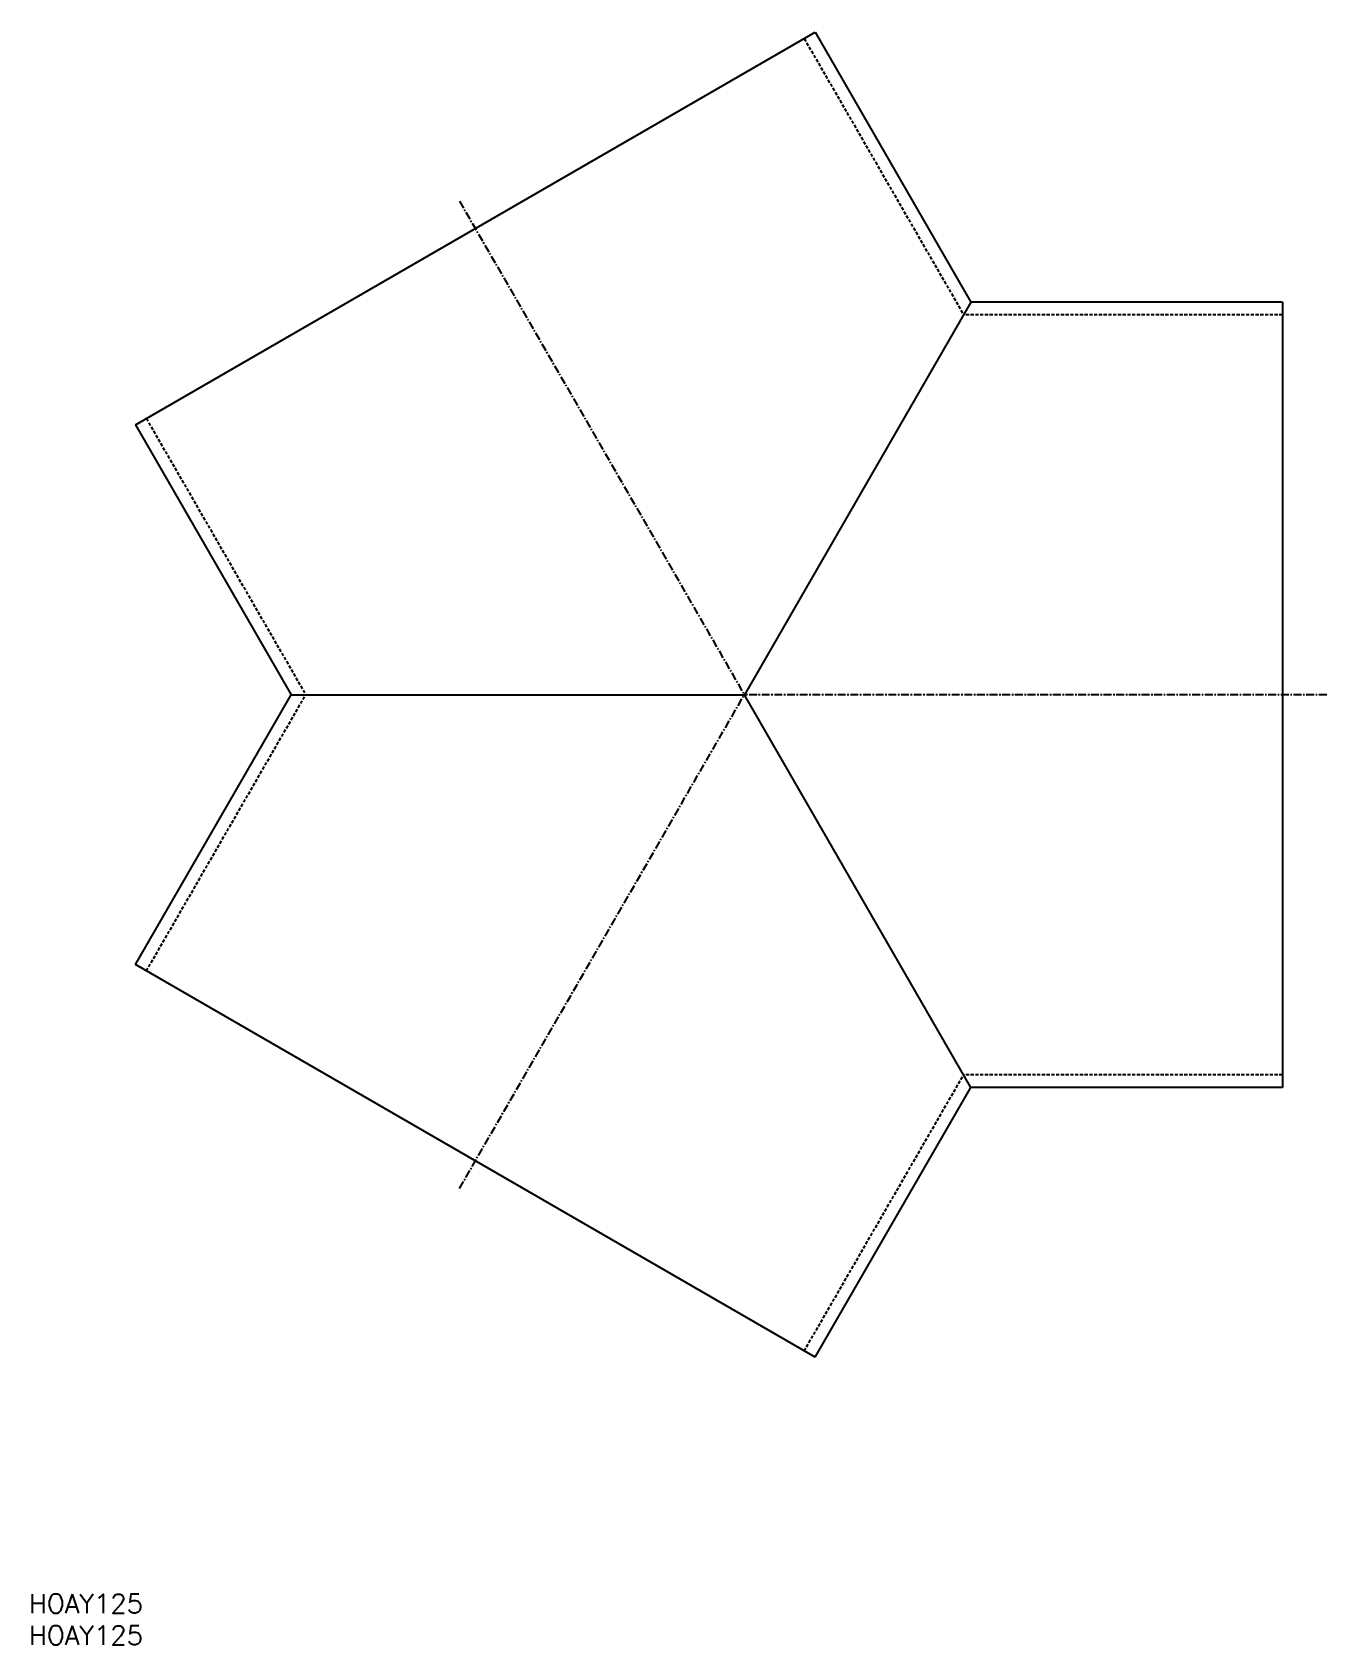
# Model space of a CAD drawing. Extents: x 1 to 205, y 0 to 255.
import ezdxf

# ---------------------------------------------------------------- set-up
doc = ezdxf.new("R2010")
doc.units = 0
doc.linetypes.add('CENTER', pattern=[2, 1.25, -0.25, 0.25, -0.25])
doc.linetypes.add('DASHED', pattern=[0.75, 0.5, -0.25])
doc.layers.get('0').update_dxf_attribs({"linetype": 'CONTINUOUS'})
doc.layers.add('CENTER', color=1, linetype='CENTER')
doc.styles.get("Standard").update_dxf_attribs({"font": 'txt.shx'})

# ---------------------------------------------------------------- blocks, each defined once
blk = doc.blocks.new('*U10')
at = {"color": 7, "linetype": 'CONTINUOUS'}
blk.add_text('HOAY125', height=3, dxfattribs=at).set_placement((0, 0))
blk = doc.blocks.new('*U11')
at = {"color": 7, "linetype": 'CONTINUOUS'}
blk.add_text('HOAY125', height=3, dxfattribs=at).set_placement((0, 5))

msp = doc.modelspace()

# ---------------------------------------------------------------- linework, layer by layer
at = {"color": 7, "linetype": 'CONTINUOUS'}
for p, q in [((16.81, 192.61), (124.19, 254.61)), ((124.19, 254.61), (148.8, 212)), ((148.8, 212), (113, 150)), ((198, 212), (148.8, 212)), ((198, 212), (198, 88)), ((16.81, 192.61), (41.41, 150)), ((16.81, 107.39), (41.41, 150)), ((41.41, 150), (113, 150)), ((148.8, 88), (113, 150)), ((124.19, 45.39), (16.81, 107.39)), ((124.19, 45.39), (148.8, 88)), ((198, 88), (148.8, 88))]:
    msp.add_line(p, q, dxfattribs=at)
at = {"color": 3, "linetype": 'DASHED'}
for p, q in [((122.46, 253.61), (147.64, 210)), ((198, 210), (147.64, 210)), ((18.54, 193.61), (43.72, 150)), ((18.54, 106.39), (43.72, 150)), ((122.46, 46.39), (147.64, 90)), ((198, 90), (147.64, 90))]:
    msp.add_line(p, q, dxfattribs=at)
at = {"layer": 'CENTER', "color": 1, "linetype": 'CENTER'}
for p in [(68, 227.94), (68, 72.06), (205, 150)]:
    msp.add_line(p, (113, 150), dxfattribs=at)

# ---------------------------------------------------------------- block references
at = {"color": 7, "linetype": 'CONTINUOUS'}
for name in ['*U11', '*U10']:
    msp.add_blockref(name, (0, 0), dxfattribs=at)

doc.saveas('drawing.dxf')
